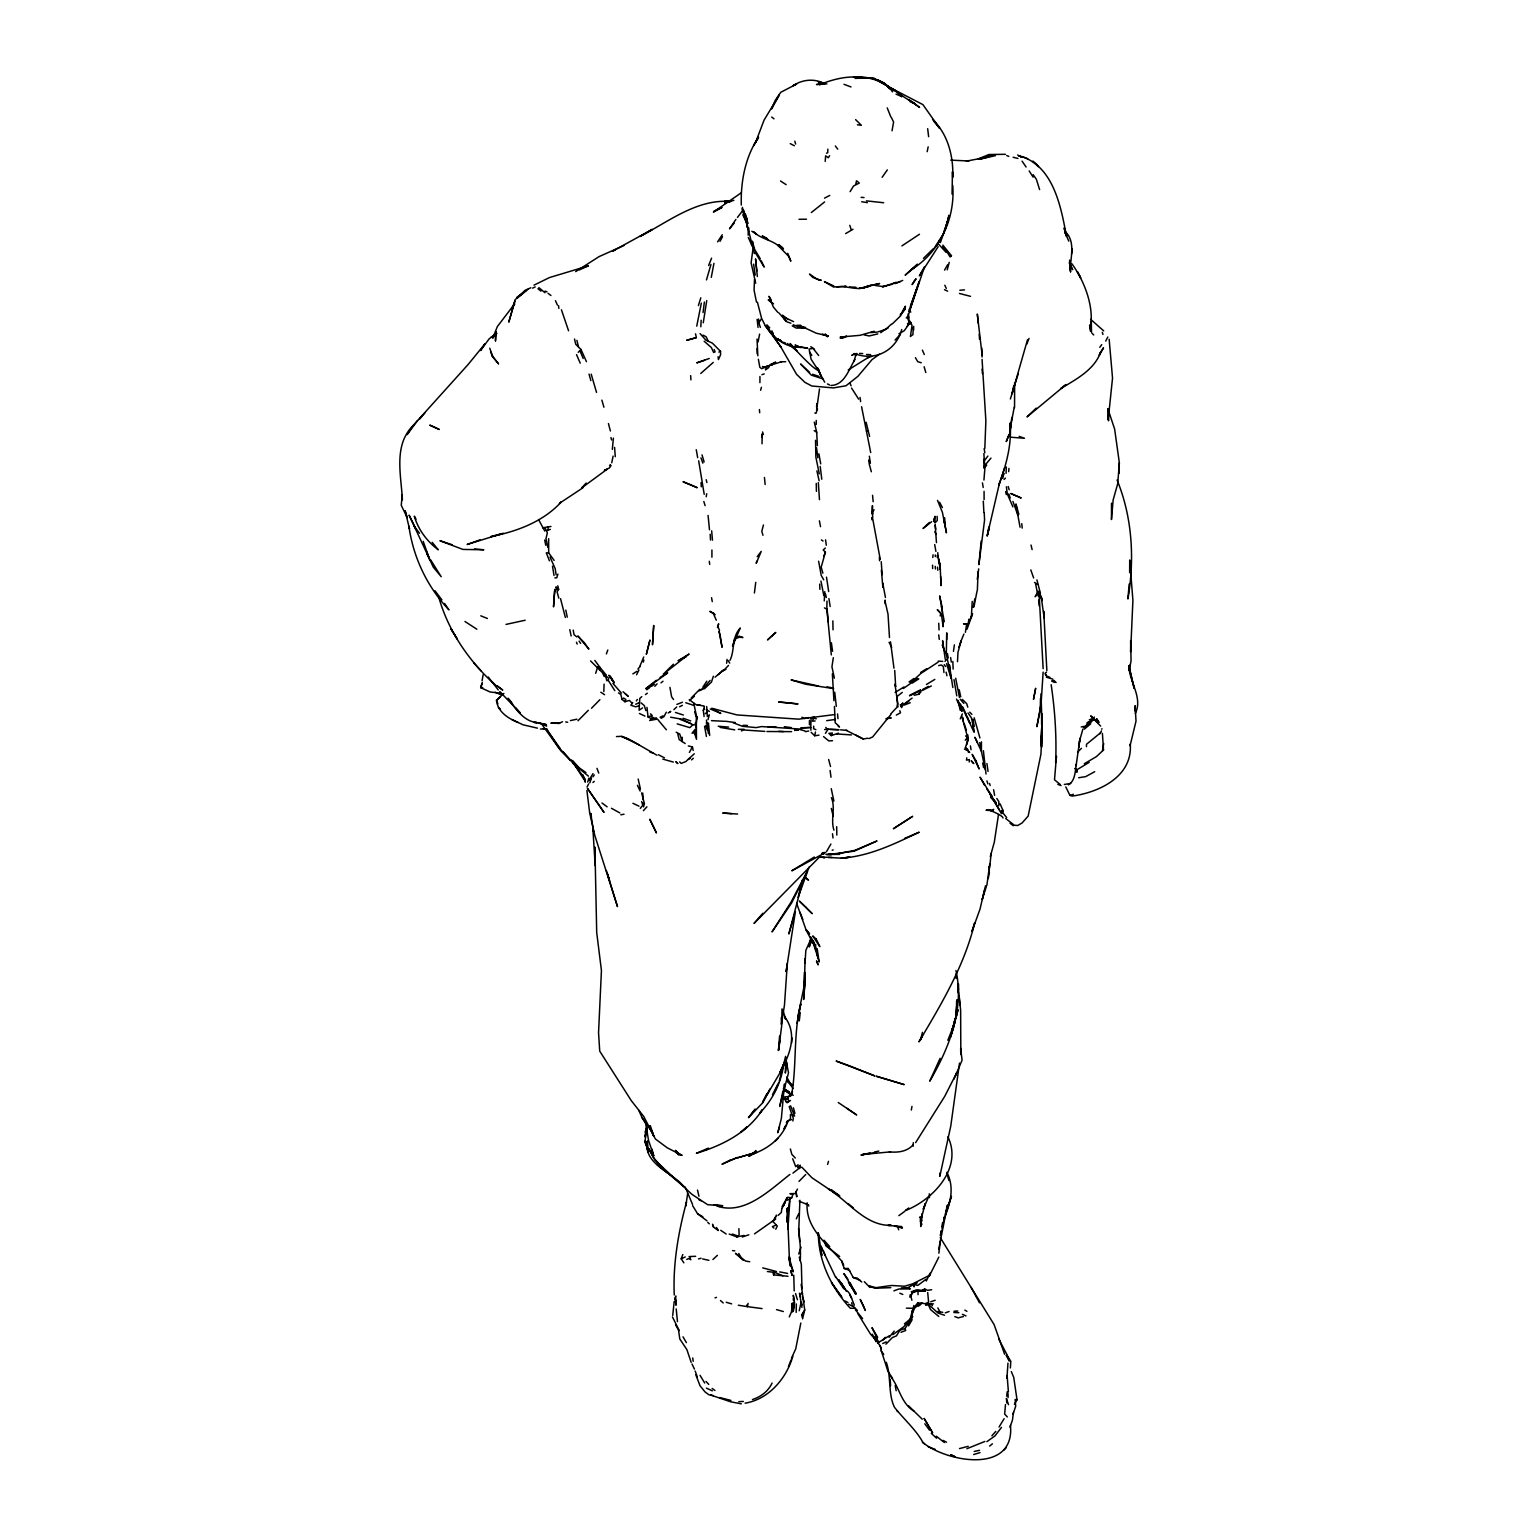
<?xml version="1.0" encoding="UTF-8"?>
<svg xmlns="http://www.w3.org/2000/svg" width="1538" height="1538" viewBox="0 0 1538 1538"><rect width="100%" height="100%" fill="white"/><g stroke="black" fill="none" stroke-linecap="round" stroke-linejoin="round"><path stroke-width="1.5" d="M746.91 219.376L745.142 213.551L747.487 226.394L741.989 208.726M881.236 561.697L882.139 574.712M746.91 218.146L746.93 227.297M1008.082 1397.6L1008.082 1393.697M703.251 322.788L706.749 300.602M779.593 1036.074L778.459 1050.435L781.65 1026.134L782.015 1008.87M809.43 724.763L809.449 720.399M1103.419 748.16L1102.4 733.395M886.292 1362.284C891.386 1376.664 887.926 1394.216 894.539 1407.385C903.998 1419.382 916.071 1429.763 923.146 1442.798C947.523 1462.33 1015.138 1474.192 1010.466 1425.245M913.63 330.151L913.668 326.344M1065.776 786.898L1069.679 794.838L1072.063 796.107C1099.228 792.378 1132.718 776.555 1130.276 744.161L1130.065 745.757L1136.005 721.168L1135.14 705.673L1134.89 710.96M818.985 735.145L814.679 735.76L815.448 732.03M946.697 639.577L946.735 632.868L946.312 654.361L950.023 671.375L949.407 664.839L952.829 687.486M986.031 774.018L983.397 750.698M989.741 863.952L986.992 884.504L982.263 899.403L984.455 890.387M695.445 732.665L692.023 733.203L695.311 729.185L694.676 733.53L696.483 739.278L696.33 717.477L694.695 711.767M672.721 1315.394L674.202 1301.475M1040.707 702.443L1040.784 698.175L1040.495 710.787L1040.476 698.406M762.021 443.771L762.194 433.831L762.079 437.446M796.184 1312.414L796.319 1303.974M613.393 438.119L612.316 449.423M641.769 696.656L639.789 698.406L639.097 710.229L642.596 707.884M748.16 235.199L748.275 228.566M614.585 447.385L615.277 456.709M827.829 149.167L827.752 152.647L826.483 153.242M645.037 1132.276L646.787 1127.181L644.941 1136.813L646.767 1129.18M805.181 958.866L805.085 962.826L805.816 950.465L811.487 937.661M913.226 1146.175L913.303 1142.676M614.816 690.677L608.221 680.296L608.74 678.412L599.916 670.222L600.051 667.53L594.841 660.436M709.479 529.764L708.076 515.422M815.871 729.666L813.621 728.762L813.679 726.167M972.612 613.604L967.037 629.157M1111.513 503.195L1111.474 519.517L1113.128 500.004L1117.742 483.643L1119.337 462.707L1114.627 429.044L1107.841 408.704M927.702 1292.574L928.625 1302.186L925.645 1303.666L917.782 1302.859L914.033 1307.492M1119.01 473.435L1119.337 462.707M1129.642 572.674L1129.719 560.005L1132.91 600.243L1130.622 651.92L1130.68 640.577L1131.045 660.763L1129.296 670.568L1129.411 667.607L1134.16 688.409L1128.777 666.012M913.764 1305.551L912.149 1315.432L910.111 1319.258L903.844 1326.717L892.886 1334.619M911.88 1300.244L910.881 1296.207C911.746 1288.44 920.704 1293.381 924.703 1289.036L927.606 1290.344L931.682 1289.728M402.245 494.871L401.245 505.291L407.186 517.556L405.128 510.635L409.493 528.88L408.916 526.169C413.203 557.41 427.295 586.958 448.942 609.855L444.578 603.473M787.321 1208.426L787.187 1211.963L787.533 1208.061M1107.783 337.033L1105.726 341.09M984.82 448.5L985.877 420.931L982.071 359.392M748.679 231.777L748.833 227.97M952.733 185.444C955.309 218.569 939.833 252.136 911.227 269.765L916.975 265.267L905.151 275.167L917.321 264.132M969.228 761.944L969.325 759.58L966.479 760.157L966.787 757.83M483.201 674.528L482.067 680.7M832.865 620.891L833.019 629.83M978.706 568.868L977.264 579.307M830.904 844.054L826.502 851.61M977.38 589.938L978.072 571.732M700.828 326.767L701.155 320.231M813.986 716.708L812.487 721.187L815.14 720.938M790.013 1198.544L787.898 1229.016L787.879 1222.556L789.494 1261.179L789.436 1256.7L790.474 1266.255L789.205 1257.7L793.108 1271.292M1065.007 231.334C1076.004 241.658 1070.39 257.192 1070.256 270.092L1069.66 260.345L1070.563 271.822L1069.66 260.345M1007.967 1363.149L1006.929 1378.298L1007.14 1375.664L1008.409 1392.063M1071.659 253.77L1071.948 248.56M1129.142 584.132L1127.931 598.974C1134.64 559.044 1132.487 517.806 1117.088 480.01M708.441 733.626L706.403 720.072M1043.129 672.125L1040.899 706.769L1036.881 726.686L1040.63 706.019M983.936 480.048L984.993 466.956M810.853 940.237L810.641 943.313L810.776 938.18L809.296 946.966L811.468 939.795M1046.859 670.645L1043.744 611.528M815.544 440.31L815.871 457.151L819.273 473.819M753.293 246.657L751.102 262.883L755.677 283.184M791.57 1311.703L792.147 1303.282L791.762 1311.241L789.282 1316.913M940.045 1173.013L939.814 1176.339L950.753 1126.162L959.501 1063.143M642.749 793.108L643.211 799.625M907.266 326.364L908.881 322.096L907.555 316.501L906.247 318.039M917.84 1290.709L925.453 1291.113L917.955 1289.786L918.051 1294.65M656.476 717.9L650.978 718.496L648.036 716.958L646.979 707.403M782.938 1010.312L785.745 1019.386L784.688 1016.849C797.972 1034.247 789.705 1055.203 780.151 1071.986L784.361 1062.547L779.977 1072.87L762.54 1102.438L766.789 1093.749M805.085 958.847L804.259 989.453L804.605 972.035L804.509 982.744L805.047 976.322M825.214 161.394L825.637 155.838L828.348 157.76L829.578 155.722M889.079 1337.368L894.232 1331.12M991.183 853.417L989.549 868.124M952.06 194.096L952.464 171.756L952.695 177.351C953.695 156.761 947.889 133.864 932.547 119.503M791.647 1042.879L792.032 1037.881M822.349 854.224L822.465 852.725L825.579 852.513M793.762 1275.156L794.204 1290.94M1008.678 471.666L1008.947 468.398M793.243 1302.648L793.416 1310.645L794.454 1302.225L793.262 1295.284L794.108 1299.937M955.944 970.536C964.672 1008.928 949.004 1048.339 929.721 1081.195L940.122 1058.317M1011.812 417.432L1009.562 436.292L1010.101 423.027C1012.042 444.52 1006.006 465.63 998.7 485.604L1004.468 468.321M554.141 560.409L548.682 552.93L548.643 538.665M1006.852 1402.944L1006.39 1398.407L1008.505 1404.694M816.543 407.089L816.889 403.59M972.208 601.396L971.285 618.276M695.676 727.378L696.925 718.092L693.676 702.885M833.942 830.136C830.366 819.504 835.826 808.411 831.443 797.684M759.945 376.502L759.926 382.616M797.088 1023.193L800.817 1003.93C793.243 1033.036 796.857 1063.738 791.878 1093.191M814.294 422.143L816.697 432.236L817.37 445.616M805.201 974.188L803.663 999.489L805.028 982.09M889.483 637.52L888.022 614.2L885.023 601.089M590.573 660.936L599.916 670.222M726.628 663.263L727.051 659.379M741.297 205.073C740.624 181.542 745.238 156.991 758.522 137.19M1082.867 729.147L1079.676 740.489L1076.119 765.655L1076.35 764.059C1075.139 770.999 1075.293 781.073 1068.333 784.88M1014.542 407.705L1014.657 382.866M781.804 1208.599L781.342 1212.463L778.055 1215.462M787.36 1208.33L786.879 1222.152L789.552 1200.947M703.058 312.579L704.366 302.082M981.129 541.126L978.899 564.638L984.589 519.882L984.185 512.654M968.171 624.505L963.576 623.755L968.171 624.505L968.825 619.237M1006.679 1396.177L1007.236 1391.717M754.408 592.957L755.754 582.364M985.243 769.654L981.417 751.332L981.455 741.874M1078.715 747.718L1079.676 740.489M1012.465 1419.978L1013.484 1412.288M941.948 1226.882L942.486 1222.825M1039.265 596.629L1043.129 668.646M707.999 719.669L709.306 714.862L707.307 716.458L706.692 706.538M1006.083 473.32L1006.313 466.994M953.464 651.362L954.387 644.845M913.264 327.325L912.899 334.65L910.419 336.495L912.015 325.422L910.746 322.442L908.881 322.096L910.957 323.191L908.324 318.712M603.819 691.619L604.088 684.141M697.118 718.688L697.368 716.862M948.388 217.704L948.119 219.607L948.773 215.301M687.621 1193.776L685.794 1206.042L686.448 1202.255C678.335 1232.38 672.875 1263.717 674.259 1295.015M611.74 462.765L613.104 456.132M802.567 1318.873L804.72 1309.934L801.163 1284.307M912.342 1310.28L911.419 1318.201L912.553 1316.797L911.765 1314.067L914.995 1307.608L921.973 1302.878L918.436 1305.935L919.897 1305.108M985.474 885.869L980.014 909.131L971.939 931.394L974.669 922.935C964.288 965.96 941.314 1004.199 918.955 1041.86L922.512 1035.574L920.512 1039.842L922.454 1032.344M1036.92 579.903L1040.419 593.38M1051.165 684.698C1054.933 710.21 1056.721 736.452 1055.645 762.464L1056.471 756.312L1054.51 779.804L1060.22 784.495M816.563 410.185L819.504 388.96M833.327 657.687L831.943 666.781L834.384 678.162M778.459 1050.435L780.054 1040.342M909.823 1297.13L910.208 1294.727M955.752 1013.58L957.501 999.623L956.348 1016.464L956.771 1000.085L956.732 1010.466L956.617 1001.065M1079.465 742.066L1080.08 738.202M973.939 606.933L977.091 590.842M706.211 496.755L706.711 493.736M1014.234 407.147L1010.082 429.506L1010.87 425.911M1102.515 750.525L1103.707 743.527M988.684 527.995L987.569 534.436L989.395 526.65L987.146 536.108L999.392 483.47M998.489 814.544L994.317 842.132L990.261 856.743M892.04 130.788L893.597 122.04L891.579 117.888M963.922 634.041L960.539 642.211M792.839 1120.991L793.32 1118.318L789.186 1106.706L790.628 1105.88L794.608 1116.03L792.378 1115.108M958.924 647.248L961.058 641.038L957.963 652.4L957.501 661.648M911.303 1110.052L911.976 1106.399M938.68 1249.394L947.504 1205.061L945.678 1212.732M954.406 1022.232L955.156 1018.329L952.945 1028.595M711.267 277.359L713.959 263.325M940.218 616.007L940.737 613.431L937.276 609.644L941.333 613.72M758.061 341.955L759.618 334.111M784.418 1084.771L781.381 1118.337L777.786 1132.737L779.458 1126.893M801.971 1317.22L802.759 1313.356M782.938 1090.98L779.728 1106.437L788.513 1072.851L786.014 1059.759M988.184 878.659L989.434 872.642M927.164 151.685L928.164 146.86M802.471 879.909L798.087 897.442L809.103 867.009M1013.773 385.577L1012.062 393.728L1027.499 339.783M1002.738 478.414L1003.833 473.223L1002.968 476.376M805.258 980.667L798.068 1015.83M940.256 1235.552L941.218 1231.131M855.839 183.868L856.531 180.792L859.3 183.06L853.532 186.002L850.091 191.654M968.286 752.14L969.671 752.428L965.383 747.699L968.286 738.528L967.806 734.876M933.047 554.795L932.797 557.448M783.88 1062.662C781.746 1081.925 773.095 1099.228 759.753 1113.128L762.271 1109.821C747.583 1132.814 721.783 1145.695 696.387 1153.289L707.98 1148.328M853.898 361.43L855.974 354.778L854.993 354.913M1129.699 666.723L1130.122 664.839M799.202 1310.741L801.087 1302.475L799.433 1293.227M748.122 1303.359L747.372 1306.627L738.355 1305.224M966.498 625.12L965.383 632.31M800.817 1323.045L795.742 1348.845L791.474 1358.189M940.679 1233.841L941.487 1230.438M643.345 662.09L643.845 660.052M966.787 744.623L968.286 738.528L965.633 735.895M947.869 219.876L945.601 228.508L948.908 216.858L943.255 234.084L934.796 247.31M696.752 326.152L701.328 303.121M824.253 600.877L824.81 591.649M785.418 1057.317L779.285 1080.983M763.444 524.996L761.81 531.321L762.963 535.262M947.581 221.741L940.41 242.523M953.695 1026.846L950.561 1037.016L958.097 1009.697L951.734 1030.768L954.598 1023.231L947.85 1040.246M912.303 1310.914L910.111 1319.258L904.44 1323.853M643.538 806.873L644.403 803.624L641.615 792.897M756.773 561.255L756.215 563.369L761.214 551.392L757.196 556.698M790.974 1360.034L788.456 1366.648M802.874 880.428L788.84 933.97L795.396 911.592L786.11 971.708L787.302 963.73L784.476 1005.025L781.4 1024.366L781.304 1017.56M713.363 676.259L711.46 682.045L704.385 688.832M947.216 269.842L949.234 262.383M824.022 557.044L821.177 567.234L822.868 573.136M946.908 1172.302C954.81 1187.874 950.215 1203.773 944.044 1218.942L944.505 1216.731L942.006 1228.747M760.599 390.268L761.425 387.307M704.077 716.497L703.308 710.441L704.423 706.576M827.617 1164.42L828.501 1161.344M595.687 673.298L597.628 667.127L600.051 667.53L606.318 675.163L603.857 675.663L602.588 672.875M643.711 657.014L639.673 666.761M1010.351 398.996L1018.387 373.349M908.074 315.848L924.473 266.824L919.378 275.86L938.161 246.638M710.96 264.44L706.48 279.916M734.433 639.981L732.511 646.229L740.239 628.023C731.492 637.366 734.991 649.997 730.012 660.321M698.406 305.601L700.809 297.834M482.278 682.43L480.663 687.64L490.064 691.965L500.984 693.273M914.226 695.253L918.84 694.234L919.359 692.619M718.65 623.832L717.496 627.504L718.573 624.159M557.909 574.135L556.737 577.807L554.891 577.884M776.44 1215.097L773.095 1221.672L777.286 1226.055L775.767 1229.227M973.227 607.375L974.804 598.859M794.454 1302.225L792.647 1311.895L794.454 1303.59M824.099 556.429L825.445 552.353L823.868 555.929M589.804 782.861L591.342 778.228L589.208 780.42M798.741 1254.008L801.029 1247.145M913.553 298.276L909.112 311.483L919.282 281.262L910.4 306.485L916.513 289.509M1013.004 1414.268L1015.695 1406.232L1015.138 1399.503L1017.022 1399.811L1013.734 1377.337L1011.312 1371.588M674.663 1299.495L675.874 1295.938M733.049 722.706L742.489 726.321L756.273 727.609L761.445 726.57L800.721 729.089L801.087 728.012M945.274 1214.462L951.445 1196.372L945.505 1213.693M999.066 1427.014L1004.103 1418.709M754.485 279.378L754.081 290.24L756.446 301.948M758.369 359.238L759.83 367.351L761.733 368.678L772.422 364.468L766.693 366.563L765.482 369.927L768.904 367.447M792.858 1356.208C786.533 1378.356 768.692 1399.388 745.084 1403.175M1000.123 803.836L1002.853 810.257L1001.642 813.66L1001.296 810.584M606.395 653.919L607.798 649.997M1009.928 1427.226L1012.312 1420.612M514.326 303.159L508.79 322.153L515.134 299.699L522.113 293.758M481.913 684.179L480.663 687.64L482.721 687.544M787.571 1200.217L791.705 1197.756L793.204 1193.623L795.242 1193.507M871.738 513.73L872.45 505.598L872.757 513.98M938.872 1253.22L940.314 1241.243M817.543 409.031L815.928 413.395L814.871 412.972M1094.325 717.054L1092.864 720.188L1087.424 722.591L1086.116 726.09L1083.463 727.705M791.301 1094.614L787.744 1097.055L788.321 1098.516L786.379 1099.093L784.553 1096.959L790.57 1096.267L792.435 1091.576M826.81 610.509L826.983 601.127M646.921 1129.2L644.845 1141.927L648.382 1150.962M1014.426 1404.29L1017.022 1399.811M514.999 301.313L512.058 308.234L514.73 303.755L497.408 326.498L492.679 338.168L495.755 334.361M1026.769 344.204L1029.037 338.398M778.497 1082.944L772.441 1094.806M708.614 265.555L711.594 258.134M967.325 625.928L972.189 614.431M624.889 701.751L625.831 699.406L623.582 698.079L622.044 699.425L624.889 701.751L629.446 700.405L632.233 703.462L630.83 705.231L635.713 706.807L639.174 705.788M960.27 718.861L962.346 713.92M751.044 1114.589L755.235 1109.109L748.448 1117.645L762.713 1102.804L769.904 1088.981M954.002 1079.138L956.828 1072.544L944.774 1096.286L915.629 1142.638M1037.842 594.399L1037.996 591.419L1039.534 591.957L1037.362 592.899L1035.132 596.725L1039.207 591.861M831.251 735.606L832.385 733.011L828.886 733.376L831.251 735.606L838.46 733.145M1135.275 713.497C1143.234 697.579 1129.084 681.93 1128.873 665.627M588.843 778.151L587.727 782.131M1089.154 762.367L1077.081 769.673L1076.081 771.941L1077.273 770.307M902.422 311.618L905.478 306.197L900.499 315.924L892.271 323.96M933.758 521.536L934.931 516.307L935.085 522.747L937.257 520.613L937.123 516.307M887.311 169.93L882.12 177.293M911.054 323.634L908.785 324.345L904.248 330.708L898.903 333.765M955.656 1075.312L962.077 1060.22L960.635 1048.109M910.881 1296.207L912.688 1292.208M938.814 1257.123L929.24 1276.194M782.88 1275.771L773.633 1274.906L774.787 1272.426L782.88 1275.771L787.994 1276.252M774.633 1091.788L777.44 1085.79M788.129 1121.067L786.476 1122.778L788.11 1120.702C782.9 1137.12 769.115 1148.232 753.255 1153.865L756.638 1152.173L748.833 1156.403L755.792 1151.078L753.793 1153.635L755.831 1150.52M796.299 1218.827L798.683 1213.809M799.952 1296.15L801.49 1292.92M767.866 1093.614L768.519 1092.249M785.418 1126.085L784.092 1128.796L785.918 1125.105M632.233 703.462L632.714 702.481M928.702 1196.545L923.223 1209.272L925.28 1203.543L920.455 1221.403L922.242 1213.732L920.762 1226.555L920.455 1217.654M935.296 556.602L935.296 554.968M636.578 674.798L638.943 670.01M901.71 329.517C895.981 350.818 874.776 361.68 854.59 353.567L852.052 355.259L854.59 353.567M782.111 1207.984L787.341 1197.506L782.054 1206.657M587.035 787.072L588.612 783.938M703.308 710.441L704.346 708.384M593.014 773.595L590.015 778.536M503.887 693.407L496.505 700.271C497.408 711.613 508.52 718.727 518.191 722.514M666.3 712.19L663.955 716.65L661.071 718.361M854.917 359.488C848.995 368.966 844.554 385.173 830.981 385.48M855.513 355.566L856.897 353.394M689.37 752.409L692.427 746.872L688.313 745.949M719.976 241.351L722.495 236.717M901.057 706.192L902.825 702.981L901.191 704.846M796.626 1196.699L796.011 1191.815L797.491 1189.105M1099.901 733.761L1101.458 730.915M775.786 1216.673L773.749 1220.345L754.504 1233.88M944.563 270.111L947.581 264.786M901.326 1287.902L908.035 1287.614L913.745 1284.441L917.878 1285.384L926.126 1279.193L926.28 1281.019L930.125 1273.137M908.593 1325.871L912.169 1319.642M1077.638 752.101L1081.464 748.314M758.465 137.574L753.62 145.61L758.349 137.343L755.754 142.015L764.078 120.099L779.208 95.087L771.615 108.89L775.344 100.22L780.766 92.299L796.742 83.994L793.089 85.686C802.663 79.265 814.929 78.227 825.099 83.956L818.293 81.802L826.867 83.936M936.546 245.869L940.679 238.986M801.548 1315.182L804.72 1309.934M912.553 1316.797L905.036 1328.505L899.884 1330.255L896.443 1335.868L892.328 1337.579L885.907 1344.193M772.095 1383.046C768.385 1391.179 760.849 1396.831 752.466 1399.542M591.515 708.249L599.897 699.694M682.814 1254.527L681.199 1258.815L683.852 1262.833M825.425 733.376L828.136 729.127L838.364 729.646M1100.439 352.606L1103.515 347.819L1099.247 355.278L1100.862 351.664C1094.518 369.908 1076.004 379.328 1060.605 388.691L1066.045 384.538L1027.038 416.913L1036.189 408.128M723.706 670.453L728.493 665.416M760.368 327.383L758.83 322.807L761.368 318.924M717.592 241.87L722.283 234.737M609.586 465.706L610.336 464.572M592.957 776.882L594.264 774.883M557.775 585.805L558.64 589.419L557.064 591.784L558.813 598.167M702.828 687.217L706.846 681.199M417.548 420.547L407.051 434.658L413.126 425.545L468.052 364.583L484.855 343.974L480.567 350.529L489.238 338.725L496.024 334.092M710.133 680.411L702.77 689.139L699.098 690.85M611.086 465.514L609.471 467.917L604.376 470.301L605.953 469.821M735.875 219.453L729.531 228.835L734.241 223.048M820.523 855.993L754.024 923.454L762.829 913.284M686.736 1259.411L690.466 1257.873M1099.785 347.338L1101.708 344.647M990.972 458.093L984.012 466.399M874.103 509.828L872.431 512.116L872.738 517.672M413.126 425.545C393.267 445.251 401.168 474.896 402.398 499.831M636.328 700.924L637.386 699.463M983.878 461.362L987.877 456.075M588.304 710.306L577.98 720.745M737.452 217.454L743.085 210.072M900.749 314.694L905.286 308.792L900.172 314.944M734.376 640.135L736.106 637.866L734.414 638.962L740.893 636.751L737.221 637.078L742.912 637.52L738.894 636.078M640.289 808.392L642.807 805.162L642.73 802.932M586.189 483.067L581.633 487.95L607.299 469.109M556.602 589.208L554.66 591.688L554.795 589.535L556.602 589.208L555.929 586.862L558.64 589.419M945.005 661.398L946.37 659.667M717.381 1255.354L712.921 1259.507M889.195 1335.83L877.602 1343.059M900.441 334.323L895.039 340.09M637.905 669.068L640.269 666.242M897.077 1410.98L897.884 1411.615M799.991 1200.332L799.222 1201.255L808.623 1205.042L806.143 1203.466L808.796 1206.003M878.102 331.843L885.6 329.459L891.386 324.172M1075.793 771.153L1077.081 769.673L1074.716 768.519M786.437 1198.909L787.802 1197.333L791.705 1197.756M882.524 1340.444L885.254 1337.349M991.895 1435.781L995.778 1431.397M421.873 416.356L419.49 419.047L424.853 413.03M890.886 714.497L872.642 736.971L868.951 738.586M679.661 761.906L681.18 763.386L685.775 761.598L694.253 753.793M643.422 810.68L646.902 806.816M918.84 694.234L921.07 691.773M700.751 373.465L713.248 362.41M654.823 686.294L657.091 683.833M965.191 740.182L967.133 738.086L967.498 741.335M852.994 229.258L845.631 233.603M1004.083 479.491L1005.391 478.107M912.668 1292.804L914.13 1291.247L914.802 1292.074M983.936 468.206L986.723 465.226M786.476 1122.778L790.513 1118.626L790.417 1114.454M798.991 1181.395L805.701 1174.532M1003.891 1450.084L1006.294 1447.623M578.211 352.337L581.018 349.549L575.712 344.204L574.52 339.033M1081.233 726.936L1086.116 726.09L1092.864 720.188L1092.326 718.592L1089.308 719.842L1092.864 720.188M775.037 1141.35L778.247 1138.158M916.859 1305.378L921.55 1303.359M933.624 248.425L923.434 258.365M789.936 1174.417C769.75 1190.104 744.776 1215.116 717.458 1206.215M673.913 709.633L676.72 706.961M929.413 522.439L923.031 528.514L931.663 521.728M691.562 759.907L693.311 758.234M695.061 724.898L692.946 724.763L689.889 727.647L677.181 723.879M1100.631 732.742L1086.943 743.911M890.81 713.824L896.827 707.422L897.731 703.385L895.001 684.237L895.674 686.64L894.712 670.414M1103.784 749.717L1096.421 756.619L1084.328 763.732M691.196 698.041L699.713 689.37M705.288 713.709L706.692 712.421M689.466 700.751L694.388 696.214M673.433 664.205L663.243 674.259L689.082 654.015L678.2 660.725M912.149 681.43L920.897 673.433L938.161 662.128M825.329 548.047L823.195 549.989L825.368 552.065M811.353 212.532L824.579 201.959M500.235 696.925L496.505 700.271L497.908 703.846M656.322 680.296L645.71 688.736L667.703 672.933L660.052 677.431M715.055 677.162L723.917 669.703L718.092 674.721M592.918 782.496L594.245 781.362M792.935 1173.129L797.838 1169.303M1084.328 729.166L1090.692 723.84M989.645 1446.105L992.395 1443.817M649.286 687.524L646.652 689.716L651.535 685.833M1001.488 1427.399L994.951 1435.915L986.877 1441.664M660.994 682.891L663.013 681.238M991.337 811.41L993.702 809.296M913.034 1144.964C906.997 1151.654 897.865 1152.731 889.387 1151.885L890.502 1151.866L862.549 1154.48L875.526 1152.712M926.453 684.487L934.816 679.392M1046.513 672.164L1045.052 673.336L1045.59 674.874M903.383 688.486L917.648 678.489M908.67 1207.984L905.228 1210.656C932.97 1199.89 963.038 1168.13 947.908 1136.851M645.479 694.58L647.325 693.196M912.111 698.098L903.037 704.885L901.633 707.576L900.326 704.692M928.51 1276.002L930.413 1274.579M582.94 487.757L559.351 503.407L561.274 501.984C542.876 521.882 517.018 531.437 491.007 536.589L500.696 533.994M880.678 332.689L885.061 329.478M902.287 692.388L896.692 696.791L898 706.922M906.209 703.02L908.977 700.982M929.413 1275.387L912.63 1283.884L904.479 1286.229L891.406 1285.48L875.91 1287.671L870.104 1286.133M898.846 1215.654L904.594 1211.463M771.845 364.602L775.306 362.084M895.116 692.446L903.979 686.948M526.034 290.701L517.056 297.276L522.016 293.931M772.191 1221.556L775.748 1219.019M841.728 338.341L846.631 336.207L840.19 338.072L845.496 337.149L840.267 337.072L860.126 335.303L874.238 331.266M909.093 681.911L913.976 678.469M651.516 686.256L654.496 684.237M785.61 1101.227L787.052 1102.611L790.494 1100.497M910.227 682.449L914.822 679.373M919.474 234.257L901.902 245.888M533.994 285.145L549.508 277.551L588.4 265.843L579.345 269.881M705.615 1150.174L708.499 1148.29M812.429 717.323L811.372 718.015L816.313 718.746M912.361 682.987L918.801 678.892M632.849 673.894L636.905 671.337M920.666 672.471L926.626 668.722M491.007 337.245L496.928 333.535M879.505 354.201L872.065 359.565L857.916 376.329L845.996 385.769L833.365 387.922L811.833 386L804.893 382.347L796.569 374.311L780.381 346.204L765.29 325.672L761.637 318.462L757.427 302.217M741.239 192.827L713.421 212.052L721.707 207.707M703.404 688.39L700.386 689.831M668.184 712.998L670.76 711.402L669.588 712.132M814.333 857.051L791.801 870.796L824.195 853.225M527.88 289.394L517.479 297.814L524.977 290.355L530.86 287.76M575.673 271.611L598.993 256.654L624.024 245.484M848.226 369.966L868.874 357.104L867.355 357.758L871.738 356.451M921.262 1290.959L924.703 1289.036M542.645 527.803L550.95 526.477M688.274 759.407L690.216 758.33M1006.39 486.815L1007.332 493.967L1006.275 494.563L1005.698 491.545M896.308 715.093L900.499 712.805L899.826 710.671M1094.691 771.692L1085.674 776.632L1078.676 777.747M917.225 1282.903L913.822 1284.711L914.13 1286.845L913.745 1284.441M678.354 660.648L686.313 656.438L683.737 657.783M922.781 689.389L928.433 686.39M900.364 281.665L894.828 283.569L902.71 280.435M978.226 158.875L988.934 154.531L1005.41 154.3M1051.857 680.853L1053.934 680.354L1056.087 682.564M984.878 1441.452L966.902 1448.7M824.541 198.133L829.751 195.422M679.604 706.749L682.353 705.346M615.335 249.829L612.432 251.29L652.266 229.354L640.019 236.487C668.203 221.876 697.521 198.364 730.896 201.593M909.804 695.234L920.531 689.851M875.295 285.491L883.37 286.626L896.346 282.338L893.367 283.473M660.11 717.285L662.974 715.862M922.185 690.543L931.336 685.967M728.628 1160.921L721.995 1164.228L737.471 1157.48L728.628 1160.921L729.877 1160.325M882.985 330.516L888.099 327.978M721.649 671.472L725.936 669.357M718.88 352.106L720.515 351.337L720.611 354.701L718.419 359.546L718.092 356.739M909.516 695.849L920.839 690.389M713.843 211.264L721.86 207.457M882.735 1343.501L886.176 1341.905M532.59 288.125L535.186 286.933M681.199 1258.815L685.237 1256.969M800.721 729.089L803.682 727.762M1070.256 795.607L1073.37 794.242M558.313 723.591L562.485 721.764M741.393 730.915L743.604 729.954L764.828 731.396M635.636 704.25L638.924 702.828M904.613 838.402L919.166 832.212C894.405 843.92 869.066 856.435 841.209 858.146L849.668 857.127L842.247 858.204L828.444 857.454M480.164 539.8L467.129 544.49L503.311 533.225M877.814 333.881L869.201 335.957L864.125 334.899M648.036 716.958L650.382 716.016L653.419 717.669L649.69 720.495L657.399 719.053L666.377 729.8M775.94 1225.228L772.384 1226.613L773.922 1228.093M904.306 705.058L910.246 702.731M676.874 704.385L682.43 702.251M787.014 1121.26L791.512 1119.549M864.202 287.779L870.835 285.28M770.673 364.275L775.69 362.391M900.999 1332.273L905.671 1330.524L905.036 1328.505M893.886 1290.863L898.807 1289.017L910.323 1288.902L908.035 1287.614M715.016 1297.88L716.458 1297.361M545.106 528.053L546.413 530.668L550.354 529.36M911.246 1291.766L916.725 1289.786M945.274 1312.856L949.081 1311.51M709.249 358.489L696.772 362.872L704.577 360.296M798.76 1168.688L799.856 1168.303M761.906 374.695L764.194 373.926M930.74 1301.763L935.2 1300.264M742.335 1236.994L748.871 1234.783M729.185 1234.072L736.779 1236.86L738.586 1236.283L732.28 1234.053M982.359 158.433L992.471 155.203L979.706 159.221L995.471 155.626M959.481 1448.585L968.209 1446.316M973.631 1454.544L980.014 1452.622M832.173 850.206L833.173 849.918M608.221 680.296L606.818 680.719L605.991 677.374L603.857 675.663M886.119 286.087L882.331 286.683L892.598 284.203M870.7 452.576L866.471 431.255L868.201 430.775L866.163 422.335M733.857 200.325L724.744 202.901L729.992 201.497M836.999 286.991C846.611 285.011 856.608 291.336 866.182 286.818M696.349 337.629L686.755 340.283L696.349 337.629L695.541 333.842M988.588 809.622L986.069 810.276L992.894 810.622C981.667 807.661 1002.603 814.409 1003.007 817.985M698.483 1258.93L701.078 1258.257M762.464 366.505L763.848 367.255L781.708 361.699L780.497 361.757L785.668 361.738M963.365 1316.547L958.193 1317.874L954.81 1316.605M826.675 720.668L835.365 719.438M763.848 367.255L766.693 366.563M525.131 620.237L506.04 624.409M870.124 1152.904L860.953 1155.115L867.182 1153.846M859.223 288.452L879.621 283.53L866.644 286.299M808.565 717.535L804.643 718.477L801.856 717.227M925.665 1305.301L928.664 1304.609L938.103 1313.068L944.524 1315.24M805.412 731.704L808.719 730.973M570.425 720.611L576.904 719.188M670.606 717.208L681.545 719.15L692.946 724.763M938.661 665.589L941.391 664.993L943.352 666.588L943.928 672.529M736.779 1236.86L744.065 1235.456M974.246 1451.449L979.533 1450.315M874.468 1152L878.794 1151.097M1070.698 783.38L1064.334 784.476M887.08 718.208L890.502 717.554M859.319 288.433L868.682 286.722M1087.424 722.591L1091.115 721.918M985.32 157.491L988.569 156.895L966.306 161.144L968.94 161.009L950.734 160.125M620.794 814.794L624.024 814.217M845.977 730.223L863.26 738.99L867.836 738.221M925.376 1303.955L933.412 1303.878M794.627 730.473L798.299 729.896M727.032 201.747L729.896 201.305L724.648 201.286L728.82 201.497M885.85 718.804L891.29 717.977M695.637 1256.296L689.043 1256.584M824.618 729.57L828.136 729.127M834.653 854.282L854.936 850.322L877.006 840.959L854.09 851.206L827.002 854.782M844.227 286.51L846.15 286.279L833.5 287.01L824.387 281.608L833.769 285.953M794.665 730.242L798.645 729.877M1010.216 437.177L1024.5 438.292L1019.136 436.35M959.847 290.24L964.499 289.894M851.418 734.914L837.018 733.972M870.643 332.573L877.064 332.112M953.983 1311.241L957.713 1310.972M832.519 740.701L828.809 740.932L823.561 736.606M803.028 727.897L810.757 727.474L811.103 717.958M834.519 714.593L798.626 719.15L737.029 714.939L711.729 708.249M738.836 1401.656L743.335 1401.445M823.061 84.225L816.505 84.513L823.484 83.533L819.504 84.686C833.192 79.188 848.188 75.266 863.01 77.746L853.494 76.938C867.47 76.823 884.619 78.323 892.425 91.857M616.488 736.567L621.563 736.337M714.42 1205.177L707.672 1204.696L692.004 1194.411L654.957 1160.229L648.863 1148.675L653.4 1157.499L662.705 1168.13M832.116 857.416L822.003 857.147M801.183 327.421L805.22 327.267M890.848 1287.652L874.872 1288.248L869.143 1286.056M801.144 727.762L810.757 727.474L810.911 730.166M793.204 1193.623L789.936 1193.699L791.993 1193.738M842.17 1262.794L844.266 1268.504L848.495 1268.427M791.589 731.646L766.962 731.511M912.457 1308.3L906.382 1308.146M798.991 219.3L806.489 219.203M558.063 723.129L550.892 723.206L559.64 723.321M738.298 729.339L744.104 729.281M540.453 729.012L545.971 728.954M925.645 1303.666L931.067 1303.743L932.393 1305.704M828.348 854.397L839.729 854.301L825.887 854.321M796.799 325.268L800.76 325.287M854.897 1308.261L850.245 1308.223C831.078 1287.268 818.562 1261.545 818.254 1232.784M676.201 732.203L679.738 734.068L682.238 741.566L685.179 743.527M1046.398 677.239L1052.799 679.123M768.02 726.743L776.094 726.936M743.181 725.321L747.41 725.436M953.868 1312.51L958.847 1312.683M830.059 729.473L839.017 729.8M849.553 286.952L855.993 287.26M866.548 354.49L870.604 354.663M711.498 720.649L725.167 721.322M778.709 731.319L783.496 731.569M548.682 552.93L546.298 552.815L549.451 560.851M859.569 353.413L862.741 353.586M511.943 719.553L522.978 724.783L537.454 728.147M938.257 661.109L942.736 661.398M737.606 814.044L722.745 813.044L731.684 813.679M861.107 197.345L864.029 197.556M901.845 1226.593L887.887 1225.382L891.252 1225.344C865.452 1226.17 848.553 1201.389 828.463 1189.009L830.847 1190.47L811.833 1177.685L801.894 1167.227L799.337 1167.477L800.26 1165.227L797.78 1167.784L798.011 1164.785L795.742 1166.669L792.685 1158.768M706.23 722.975L708.46 723.148L709.672 735.433M718.227 726.244L728.628 727.109M823.522 857.57L824.733 857.666L818.697 856.82M840.536 729.839L847.092 730.396M474.492 548.912L483.816 549.777L462.938 549.431L439.926 540.722L452.153 544.74M826.944 686.832L831.75 687.755M866.413 200.863L883.639 202.747M787.591 1273.426L779.708 1271.907M732.549 1250.605L734.779 1250.855M741.335 1403.848L730.608 1401.791L710.96 1395.139M720.111 727.397L734.703 729.858M767.404 1271.542L774.787 1272.426L773.133 1273.464L773.633 1274.906M937.622 1311.491L942.775 1312.318M857.397 124.77L861.376 125.289L855.609 119.637M833.634 688.659L805.624 684.218L791.09 679.911L818.293 685.986M784.342 726.705L791.147 727.589M725.936 721.284L735.26 722.572M844.266 1268.504L849.207 1270.215L853.244 1277.501L857.127 1278.059L861.741 1282M776.517 1271.542L762.733 1267.87M762.06 1308.588L747.372 1306.627L746.853 1304.955M543.241 728.608L547.451 729.243M861.703 201.747L867.413 202.651M700.597 705.384L697.502 704.885L704.058 706.019M749.717 1261.737L745.642 1261.083L735.472 1253.316L743.2 1260.256M819.158 83.917L821.042 84.244M565.715 721.918L567.676 722.264M713.324 1395.581L708.845 1394.755L705.058 1391.948L700.04 1385.776L695.81 1374.799M786.379 1099.093L784.188 1098.67L787.052 1102.611M799.452 326.863L805.758 328.094L796.242 328.075L792.243 325.845M803.509 347.377L807.642 348.203L795.55 346.588L802.278 347.223C786.86 348.415 772.787 338.956 766.847 324.922L769.711 327.767M597.628 667.127L599.993 667.607M894.539 1226.151L902.46 1227.939L895.404 1225.94M716.727 1205.638L719.88 1206.446L715.497 1205.061L722.783 1205.754L713.843 1205.158M702.655 1258.949L708.883 1260.314M959.462 293.47L970.516 296.334M822.772 378.809L811.353 375.157L800.606 364.006L809.584 372.273M1013.119 157.241L1017.925 158.452M821.869 853.59L823.81 854.071M719.707 1397.542L730.935 1400.426M1064.277 229.047L1066.622 235.968L1064.258 227.759L1066.411 236.179C1060.932 205.9 1053.011 164.566 1018.656 155.665L1021.751 157.241L1017.618 154.953M673.317 762.06L662.782 759.099M781.823 341.974L785.418 342.955M800.144 729.608L804.874 730.896M690.85 723.533L680.296 719.419M843.997 84.302L850.995 86.955M776.517 1309.607L783.342 1311.549M622.159 736.587L639.001 744.815M726.244 1302.282L731.627 1303.878M649.882 752.101L653.016 753.062M720.515 351.337L712.402 343.147L705.865 340.148L700.098 333.611M701.155 1200.851L698.771 1199.563M683.353 715.016L675.451 712.459M790.859 323.191L787.052 321.942L778.862 312.906M685.775 702.751L693.273 705.231M1034.536 582.441L1037.708 584.402M812.641 374.272L818.985 376.426M712.517 1224.229L713.594 1227.17L718.323 1230.535L716.439 1227.497M683.064 718.265L690.735 720.938M928.356 1446.893L935.046 1449.238M910.246 101.835L914.533 103.373L908.497 99.605L910.9 101.22C893.328 91.453 877.391 73.632 855.051 78.361L873.584 77.938L885.446 85.071M965.999 1315.913L962.365 1314.336M664.474 757.85L658.379 754.716M628.85 739.047L621.679 736.452L631.426 740.528L656.88 755.216M896.039 94.126L901.883 96.625L899.192 93.76L901.479 96.606M783.573 316.924L793.57 321.634M1022.039 156.588L1027.73 158.741M1006.717 155.549L1008.813 156.376M545.086 291.105L547.009 291.855M1057.798 784.322L1061.066 785.591M827.156 335.976L822.369 334.265L828.386 335.976L816.294 333.208L800.029 325.633M480.779 615.815L487.373 618.487M795.511 345.377L800.74 347.511L795.069 344.973M1046.59 675.989L1049.839 677.297M899.807 1293.208L902.806 1294.438M585.363 779.42L575.289 765.578L577.98 768.539L558.179 746.814L546.759 729.473L560.313 748.737M710.229 708.98L720.841 713.459L713.747 709.364M853.244 1277.501L860.396 1280.5M793.262 324.749L798.472 326.979M495.159 692.254L500.638 694.638M619.833 812.929L611.47 808.277M863.26 738.99L855.628 734.972M706.423 1388.141L712.363 1390.852M1052.107 681.315L1054.472 682.43M639.424 713.497L644.941 716.093M632.925 803.297L638.981 806.162M964.441 749.064L968.075 750.794M944.486 289.682L947.619 291.182M921.281 362.757L917.782 361.718L915.418 357.681M780.074 340.263L777.44 338.956L781.323 340.955L777.901 339.11M885.119 83.648L877.66 79.938M538.896 287.625L544.971 292.739M827.482 383.923L829.597 384.981M702.847 1216.808L697.579 1213.751L692.638 1205.677M790.263 143.649L794.358 145.764M845.15 1301.033L847.976 1302.494M886.945 85.955L922.915 104.622L939.603 128.25L933.989 121.54M943.102 1440.414L946.524 1442.202M848.611 1304.224L852.379 1306.204M767.385 238.698L762.31 235.948L766.135 238.486M703.058 335.111L706.23 336.86L708.038 340.802M818.677 369.966C815.428 373.503 773.922 325.806 796.934 350.818L787.225 343.435M689.639 1259.064L690.908 1259.757M537.916 288.74L540.895 291.124M783.515 1088.789L789.34 1092.057L783.573 1088.673M964.845 1310.126L966.921 1311.299M824.426 607.875L827.194 609.471L828.136 621.852M713.978 613.681L709.883 611.336L715.151 614.719M498.37 707.788L500.273 708.883M585.94 772.557L573.309 763.732L588.439 776.152M751.813 231.258L756.6 234.064L753.332 231.7C760.81 239.063 772.191 239.793 779.939 247.003L777.536 244.965L788.744 256.423L790.82 261.152L787.744 253.328M706.269 709.595L709.422 711.46M853.129 1207.676L847.957 1203.466M814.679 735.76L811.141 732.299M787.667 1081.887L792.897 1085.078M838.518 1195.295L833.096 1191.969L839.767 1195.987L831.212 1189.547M907.478 323.538L908.785 324.345M839.652 1256.431L825.925 1245.915L824.003 1240.205L829.674 1246.587M936.296 1436.223L944.447 1442.548M814.16 430.602L816.697 432.236M780.497 180.984L786.129 184.656M464.976 621.506L476.857 629.215M600.839 692.235L604.569 694.715M838.248 1102.515L856.685 1114.954L846.9 1108.34M783.573 1088.846L793.204 1095.364M720.726 1230.304L726.186 1234.034M888.022 87.32L893.194 90.857L887.349 86.07M694.618 703.635L696.829 705.135M835.326 145.995L837.749 149.167M965.383 747.699L967.883 749.448M618.507 692.869L620.833 694.484L622.044 699.425M821.427 539.896L823.041 541.049M697.579 1213.751L706.999 1220.845M810.757 346.665L814.544 349.395M838.191 726.205L839.498 727.166M712.152 1388.449L714.939 1390.487M601.973 802.99L607.126 806.816M548.066 293.354L550.931 295.488M773.537 303.813L768.231 299.833L771.249 302.198M1010.062 823.291L1013.273 825.714M782.823 247.906L779.266 245.157L783.496 249.098M783.438 1089.077L790.647 1094.614L783.688 1089.25M922.377 1442.144L924.588 1443.874M771.711 117.042L773.999 118.83M576.827 636.905L574.078 634.733L573.193 630.119M543.818 723.706L546.663 725.974L538.281 722.668L546.144 724.571L534.186 722.399L536.993 722.514C524.189 721.707 515.653 709.018 509.001 699.386M689.274 699.559L694.292 703.558M648.402 1152.25L646.633 1145.675L648.402 1152.25L647.383 1140.946C642.769 1163.901 672.394 1172.379 683.891 1186.548L668.953 1174.148M782.554 315.136L788.071 319.596M656.822 1164.362L667.742 1173.206M804.816 877.102L808.488 880.121L805.662 877.717M784.553 319.346L782.477 316.136L785.918 321.404M938.776 1316.451L930.605 1309.665L927.856 1303.551M641.115 702.904L644.326 705.634L645.864 710.614M838.844 725.974L835.211 722.822L834.442 706.442M938.699 244.254L946.158 252.463M720.476 1300.552L723.225 1302.955M621.448 693.119L612.931 683.43M1090.577 319.27L1103.707 330.901M765.597 237.563L768.058 239.755M625.312 693.792L628.331 696.464L623.063 691.735M1091.192 716.324L1100.631 726.09M908.324 1405.597L922.242 1419.209M707.749 1222.402L709.306 1223.825M931.278 1433.358L936.584 1438.203M1090.711 715.785L1098.363 722.764M779.016 244.869L781.958 247.637M695.118 723.225L696.195 724.244M995.586 801.875L990.587 797.126L996.259 803.221L989.665 793.57L1001.084 813.102M881.024 1349.883L887.849 1371.127L892.559 1378.298M962.327 699.425L966.671 703.616L967.787 707.153M913.899 1411.096C900.922 1403.214 899.422 1387.18 890.521 1376.318M1091.903 333.15L1093.749 334.957M824.926 334.188L827.598 336.784L825.483 334.227M438.561 596.513C448.212 631.138 469.128 661.398 495.621 685.352L491.891 681.469M499.754 691.542L520.113 712.805L515.403 707.518M969.728 712.171L971.881 714.343M1005.717 818.524L1014.369 825.252L1017.772 825.483L1022.116 822.945L1028.153 816.101L1040.918 754.312L1042.206 729.973L1040.976 693.792M650.478 713.786L652.247 715.554M857.339 1310.414L852.571 1305.57M864.298 1281.692L869.931 1287.46M885.907 84.686L889.349 88.243L887.926 86.263M847.669 1268.831L850.149 1271.445M842.44 1261.929C827.867 1244.703 804.951 1227.978 807.2 1202.87M919.916 1216.962L921.435 1218.577M795.319 1158.037L791.82 1154.327L790.359 1148.963M889.272 87.935L890.425 89.166M473.915 663.128L481.221 670.972M706.019 1381.451L708.768 1384.411M1007.332 1416.94L1004.66 1414.056L1005.487 1404.559M541.587 723.937L560.87 750.852L570.617 760.368L563.254 752.044M878.313 1342.885L870.373 1333.888L857.627 1313.26M1022.059 161.144L1026.096 167.008M960.231 699.213L963.865 703.404M786.649 1079.561L793.07 1088.423M814.448 942.967L810.507 936.93L811.276 938.776M777.824 312.349L773.345 307.023L769 296.315L771.269 300.064M675.432 1150.52L680.642 1155.153L676.086 1152.577L682.103 1155.384L667.3 1147.848L655.399 1139.004L643.73 1116.453L631.291 1100.65L599.724 1051.127L598.551 1032.729L601.435 970.497L596.706 932.528L594.918 847.13L595.206 865.721L592.784 827.06L593.572 831.731L590.746 813.333L591.419 816.582M638.654 1110.148L642.23 1117.953L652.573 1132.872L651.035 1129.276L653.669 1135.986L649.286 1125.97M739.47 1256.046L741.489 1258.469L738.778 1253.489M855.282 1309.703L862.626 1318.624M1006.659 817.543L1003.122 813.198L1002.853 810.257M611.663 679.277L613.835 681.968L610.202 676.028M847.419 1290.978L849.956 1294.112M1071.813 263.709C1084.04 280.435 1093.749 305.178 1090.673 325.729L1091.307 321.48L1091.499 332.131M818.658 355.47L813.006 348.338L809.142 349.068L811.084 359.181L818.639 370.946M508.098 698.194L512.481 703.789M544.779 531.071L538.627 519.652M942.794 246.714L947.024 252.155M488.257 676.989L498.254 689.928M434.966 590.746L441.906 599.878M765.29 325.672L770.673 332.919M432.178 542.299L438.253 549.797C426.987 541.338 418.298 529.745 414.299 516.134L416.029 519.152M419.49 533.263L413.914 525.746L415.414 528.015L409.089 515.134L433.312 567.176L441.214 576.712L430.621 559.87M874.93 1336.618L878.871 1341.943M612.47 680.161L608.856 675.24L614.2 682.949M924.799 1423.765L929.51 1430.205M944.217 664.627L945.601 666.512M825.829 727.397L827.117 729.204M841.94 1297.207L831.462 1282.634L840.748 1295.784M847.919 1279.232L843.862 1273.599L856.339 1293.958L848.38 1282.096M673.548 699.521L671.606 696.791L669.934 687.332M881.197 1350.998L883.677 1354.459L882.966 1353.44M998.681 1338.944L1007.352 1355.363M748.102 223.433L743.911 212.09M809.43 351.914L811.833 355.336M1033.151 174.659L1036.324 179.196L1039.611 189.578M851.552 388.057L858.627 399.111M968.017 712.978L971.458 717.958L974.323 731.377M986.954 789.205L992.375 797.011L980.071 777.171L984.493 785.111M776.459 340.552L781.189 347.415L780.381 346.204M579.095 641.115L580.672 643.403M694.676 733.53L695.58 734.876M1004.622 1354.247L994.125 1324.622L940.237 1237.552M835.922 1277.001L843.785 1288.767M642.23 1117.953L646.171 1124.009M996.797 798.472L998.854 801.606L998.816 805.739M672.452 1316.951L679.277 1330.601M1029.153 170.891L1033.113 177.158M728.166 660.59L729.704 663.089M850.591 1285.633L849.38 1283.692L855.551 1293.977L850.11 1282.807M772.73 333.15L773.364 334.188L771.884 330.843M841.324 1282.903L845.054 1288.959M878.083 1342.828L881.312 1348.076M816.62 367.486L824.695 382.174M429.448 557.929L427.103 554.064L429.871 560.063M760.253 258.711L754.62 249.348L752.332 241.139L754.37 253.539M700.04 1375.318L704.692 1383.027M571.482 759.945L583.671 778.997M877.679 1337.329L871.988 1327.64L877.218 1338.656M849.591 1294.727L851.668 1298.283M683.026 1336.83L686.409 1342.616M937.526 500.388L942.409 512.346L946.447 532.859L943.717 518.056L945.12 526.477L944.697 517.979M783.476 316.809L784.438 318.481M835.749 1277.559L820.638 1245.895L822.311 1248.856M1006.102 1355.401L1009.312 1361.015L1007.198 1355.516L1010.812 1361.341L1010.37 1367.974M992.76 798.587L999.392 809.834M823.714 579.807L821.234 575.404L818.62 561.216M786.706 1077.042L791.532 1085.617M789.436 1261.891L793.281 1271.83M675.567 1324.776L678.508 1330.024L679.796 1338.983L686.89 1349.633L691.158 1362.303M981.417 751.332L974.881 737.24L977.495 742.681M937.815 1307.896L940.045 1311.991M704.154 341.225L711.421 347.607L713.613 352.471L715.055 351.914L714.209 349.53M909.15 309.176L910.765 312.156M1012.888 506.867L1007.332 493.967M971.17 1287.441L979.495 1302.821M939.564 502.234L942.39 507.54M648.69 1151.731L645.21 1141.042L647.902 1149.866M1069.564 263.805L1072.659 269.688L1069.275 262.979M980.61 747.776L979.764 742.546M755.273 252.597L764.213 267.074L761.252 260.806M889.06 642.269L891.675 647.363M1064.854 232.161L1068.795 241.139M1064.738 231.95L1066.507 235.391M960.327 703.808L966.806 716.689M713.055 612.835L716.285 620.179M920.185 1217.308L921.916 1220.749M872.296 1334.177L876.006 1341.732M742.796 214.82L746.18 221.818M934.777 531.764L936.084 534.455M691.985 1363.995L694.445 1369.108M637.424 785.322L640.154 791.051M692.561 1204.542L685.179 1186.952M490.545 351.952L492.948 357.085L489.757 348.222M962.75 707.076L966.249 714.555M974.112 732.357L965.518 713.997L969.94 723.206L967.133 716.42M944.813 285.241L946.293 288.452M841.728 1261.006L843.708 1265.255M979.917 737.932L974.169 717.765M814.409 944.966L812.506 940.833L818.254 958.501L816.966 954.233M748.275 237.429L752.178 246.042L751.486 244.138M555.449 300.698L557.429 305.082M956.521 699.117L962.019 711.344L958.039 700.405L960.27 710.441M1033.651 577.961L1030.787 569.906M922.396 350.145L924.3 354.528M576.539 354.624L580.23 363.199M583.19 358.469L580.46 351.991L581.018 349.549L586.459 361.661M850.053 383.347L851.11 385.827M823.138 1250.336L825.195 1255.219M796.626 903.287L806.258 930.413L815.563 947.696L815.717 950.484L815.659 944.39M546.413 530.668L547.336 532.898L545.99 538.608L547.836 547.374M1109.148 339.244L1112.532 378.06L1108.244 419.355L1108.264 410.588L1108.533 420.797L1108.167 414.702M1039.842 594.61L1042.245 600.551L1041.111 596.071L1044.129 617.911L1043.764 611.432M933.643 519.171L935.085 522.747M576.462 642.23L577.211 644.076M887.215 107.871L890.944 117.176M943.774 648.536L942.313 644.826L945.466 653.362M820.965 375.964L817.889 368.159L821.023 376.156M850.303 1294.996L854.321 1305.204M799.952 912.188L802.817 919.493M718.131 626.966L719.534 630.542M964.095 723.283L966.402 730.3M653.669 1135.986L650.324 1125.681M596.955 768.346L598.763 773.114M426.853 551.95L428.487 556.352L423.2 541.318M695.157 1371.05L697.329 1376.895M802.317 1296.688L804.201 1301.821M1008.774 493.909L1010.255 497.966M640.423 789.032L638.174 779.035M585.171 781.419L582.806 774.883L585.209 782.246M959.443 697.387L955.675 678.258M1012.927 501.407L1017.868 515.192L1020.059 527.207M700.982 457.882L702.847 463.149M712.825 1224.998L713.594 1227.17M1065.007 231.123L1066.449 235.276M946.562 663.666L951.195 678.566L950.273 673.913M569.81 629.657L571.156 636.001M849.764 225.336L851.148 229.45M890.521 641.807L893.963 668.184M762.521 431.947L763.386 434.523M1102.285 332.343L1102.977 334.438M880.005 1345.442L881.428 1349.768M561.428 309.792L568.579 330.785M820.946 581.056L823.83 595.552M897.769 1226.978L898.692 1229.823M550.027 557.083L555.199 568.599L556.122 574.789M641.673 801.606L642.807 805.162M1101.977 728.724L1101.708 729.223M703.827 501.523L705.115 505.637M607.798 875.122L617.469 906.593L594.802 835.403L589.688 813.006L586.901 790.494M986.915 780.9L987.857 783.919M606.337 870.508L609.49 880.62L607.664 874.026M1008.178 486.508L1009.197 489.776M596.533 392.421L591.207 374.176M795.55 1293.516L797.415 1299.687M560.543 598.686L565.35 617.449M702.02 454.883L704.116 461.919M946.85 1173.475L948.946 1180.55M601.858 400.13L603.934 407.205M924.127 366.794L925.818 372.542M1069.833 264.075L1070.794 267.401L1069.564 261.864L1070.064 265.286M828.674 591.534L826.502 577.154M704.577 726.282L706.403 736.452M851.629 1302.782L852.09 1304.378M1035.593 583.69L1037.362 592.899M961.711 716.093L967.267 736.01M705.827 725.34L707.115 729.877M1018.848 514.346L1015.945 503.964L1017.868 515.192M676.047 1301.379L675.163 1298.264L675.989 1305.224L675.586 1296.688M793.397 1107.783L794.935 1113.358M989.588 783.476L990.145 785.495M794.819 141.188L795.627 144.053M871.354 471.762L869.239 464.111L868.816 459.92L870.354 463.226L869.335 456.209M743.354 209.764L751.736 243.254M589.073 374.157L590.842 380.597M828.636 759.503L830.52 766.501M801.375 1302.148L802.125 1304.974M608.433 423.565L610.394 430.986M742.373 207.361L743.565 211.936M610.951 437.561L611.566 439.983M956.751 695.81L953.983 679.623M706.211 479.721L706.903 482.509M818.062 957.847L819.12 962.019L817.197 948.696M1089.692 325.729L1090.538 329.19L1089.75 325.268M868.201 430.775L869.604 436.388M677.797 734.03L679.181 739.624L682.238 741.566L682.218 737.26M831.251 788.648L833.884 801.048M941.544 614.835L943.102 626.716L943.063 619.814M1031.018 545.067L1032.113 549.585M831.327 808.43L833.173 816.101M785.495 1056.337L786.764 1064.085L785.341 1073.043L785.745 1058.24M696.253 449.711L697.675 457.69M697.502 1190.085L698.963 1196.237M908.189 313.752L909.189 318.039M1108.225 410.319L1108.975 413.549L1108.148 409.05M945.255 659.206L942.602 640.712L943.313 647.21M937.834 555.949L940.314 569.464L940.045 563.446L941.045 585.632L940.641 576.635M946.12 672.202L946.927 675.74M816.909 470.859L819.139 480.779M576.923 340.34L578.423 346.915M825.521 594.053L826.31 597.571M942.083 606.972L939.66 595.898L942.448 611.913M866.471 431.255L861.588 406.763M692.427 746.872L693.196 750.467M974.285 726.34L972.766 719.284L973.189 727.455M959.212 689.774L960.731 696.829M757.85 355.816L757.023 339.071M704.212 494.313L698.675 460.804M982.647 763.079L983.609 767.577M819.869 1246.222L821.85 1255.546L818.312 1232.976L819.081 1239.782M1046.013 674.451L1046.34 675.97M938.718 559.332L939.91 565.119L938.661 558.563M565.811 610.125L567.253 617.18M881.37 570.098L882.87 587.401L882.735 583.094L885.446 597.494M956.559 978.149L955.809 974.304L956.213 978.437M819.389 520.824L820.542 526.65M544.721 540.049L545.759 545.259M920.551 1219.153L921.627 1224.709L920.628 1218.25M796.011 1191.815L796.915 1196.526M880.236 559.351L872.7 518.671M941.41 606.356L944.313 621.698M895.193 1385.507L896.173 1390.775M547.739 526.592L548.374 530.072M554.026 575.52L552.507 566.176M993.606 789.744L994.625 795.357M818.889 453.806L820.715 463.861M984.128 448.654L984.839 452.71M947.427 653.573L948.215 658.091M743.431 210.091L744.988 218.973M711.575 597.705L712.267 601.627M934.7 544.567L935.892 551.392M801.087 1302.475L801.932 1307.338M645.441 1122.221L648.555 1140.446L653.804 1155.999L651.843 1148.886M982.436 482.855L983.205 487.469M970.42 745.93L971.036 749.737M828.924 598.59L830.155 606.51M753.601 264.151L755.216 275.071M960.635 1049.454L960.827 1054.549L960.635 1010.101L957.693 983.936L958.347 993.202M860.03 397.4L860.626 401.61M986.915 763.502L988.05 771.403M825.541 539.857L826.31 545.202M831.385 642.749L832.558 651.266M692.734 1357.958L693.196 1361.284M1089.596 325.268L1090.404 331.151M830.097 770.423L831.001 777.228M950.657 657.572L951.272 662.09M816.505 447.654L817.87 457.843M935.758 529.303L935.142 524.708L936.469 542.645M799.818 1202.062L798.76 1230.842L799.722 1241.474M757.119 319.346L758.061 327.421M709.306 561.255L709.691 564.408M982.128 355.182L977.322 314.002L978.168 323.018M927.664 128.692L928.625 136.69M938.738 634.886L939.276 639.404M820.215 466.418L821.773 479.222M832.5 833.75L833 837.979M834.73 692.235L836.307 706.307M937.507 567.138L937.815 570.252M757.35 276.513L755.562 258.884L756.773 270.899M676.201 1308.934L677.47 1321.642M558.582 305.716L558.832 308.446M1021.77 523.708L1022.193 528.072M872.565 495.294L873.161 501.696M764.444 477.472L765.136 484.508M982.051 369.101L982.474 373.676M833.942 700.751L832.366 673.836M759.407 409.55L759.695 412.722M935.219 566.33L935.45 569.002M837.556 713.978L837.96 718.631M831.327 654.919L826.867 609.125M793.262 1298.61L793.435 1300.59M711.652 530.821L712.459 540.184M1038.688 599.993L1039.15 605.837M959.231 996.259L959.943 1005.045M937.757 552.661L938.026 556.256M871.7 517.518L871.854 519.767M979.206 334.265L979.533 339.244M983.859 453.595L984.743 466.245M963.076 717.785L963.326 721.303M890.175 1379.317L890.598 1385.719M819.466 499.677L818.331 482.605M701.04 482.624L701.309 486.815M690.658 375.637L690.927 379.867M758.599 319L758.83 322.807M798.549 1228.477C799.818 1239.513 800.933 1249.798 800.26 1260.699L799.395 1257.104L801.336 1264.294L801.99 1288.633M983.282 501.138L983.878 512.346M710.191 534.263L710.498 540.049M788.321 1098.516L788.494 1101.862M938.738 623.236L939.045 629.926M819.677 584.132L819.908 589.362M1086.424 744.488L1086.501 746.68M929.279 1193.796L929.452 1197.621M952.829 661.455L953.137 669.107M983.878 459.266L984.185 467.494M738.894 1228.67L739.124 1234.822M879.39 557.102L879.525 560.736M981.763 348.011L982.071 357.027M937.257 555.449L937.315 557.487M917.782 1302.859L917.84 1304.416M932.547 565.138L932.662 568.579M816.255 483.451L816.428 491.333M784.399 1083.925L784.495 1088.5M958.52 984.012L958.616 989.703M836.672 826.675L836.826 835.038M885.119 600.07L885.177 603.819M816.236 420.432L816.294 424.373M757.061 348.568L757.138 353.721M1077.081 769.673L1077.119 772.172M984.07 491.372L984.109 499.562M711.921 550.008L711.921 557.198M1041.63 735.683L1041.572 747.122L1041.63 735.683M1041.649 713.651L1041.687 724.936L1041.649 713.651M1041.764 726.84L1040.938 744.68L1041.764 726.84M495.909 331.593L495.486 340.859L495.909 331.593M554.103 597.571L553.526 606.876L554.795 589.535L554.103 597.571M653.708 625.562L652.496 644.595L653.708 625.562M799.76 1012.408L799.279 1020.636L799.76 1012.408M649.901 640.25L646.383 654.169L649.901 640.25M1035.632 688.428L1033.517 699.271L1035.632 688.428M785.053 1202.351L783.015 1206.638L784.976 1202.255M1009.063 434.677L1006.313 441.464L1009.063 434.677M807.181 871.565L791.666 902.844L772.038 931.893L791.224 901.826L807.181 871.565M587.535 788.533L603.876 812.179L587.535 788.533M914.418 280.935L912.092 284.645L916.052 278.782L914.418 280.935M746.814 1127.008L740.932 1132.237L746.814 1127.008M771.98 635.79L767.52 639.943L775.806 632.406L771.98 635.79M951.464 255.712L950.1 256.961L942.852 245.138L951.464 255.712M1040.399 595.129L1038.458 596.513L1037.996 591.419L1040.361 594.091L1038.438 595.36L1040.399 595.129M897.423 826.06L893.405 828.751L912.668 816.332L897.423 826.06M740.451 1156.96L737.721 1157.768L753.466 1153.192L740.451 1156.96M786.552 702.693L778.613 702.001L798.03 703.943L786.552 702.693M831.347 854.551L828.54 854.282L831.347 854.551M904.017 1084.559L876.468 1076.292L904.017 1084.559M818.735 279.647L812.641 277.359L809.507 274.052L817.062 279.243L821.215 280.262L818.735 279.647M849.226 1065.699L836.134 1061.066L874.891 1075.946L849.226 1065.699M1020.944 497.908L1010.927 493.563L1020.944 497.908M690.831 484.874L683.026 481.74L697.195 487.7L690.831 484.874M954.694 1456.544L950.657 1454.679L954.694 1456.544M435.446 427.66L429.756 425.142L439.272 429.467L435.446 427.66M894.962 90.358L890.079 87.57L898.461 92.799L894.962 90.358M916.11 104.795L911.534 101.623L919.551 107.429L916.11 104.795M502.618 689.985L496.774 685.64L502.618 689.985M816.294 939.199L812.756 935.969L819.831 946.639L816.294 939.199M1036.227 164.297L1032.786 161.163L1038.458 166.662L1036.227 164.297M677.72 763.463L676.028 761.848L677.72 763.463M805.797 907.189L799.356 901.057L812.16 913.649L805.797 907.189M578.634 767.424L572.463 760.752L578.634 767.424M584.229 642.615L577.807 635.982L588.881 649.113L584.229 642.615M777.305 341.609L772.73 334.823L777.305 341.609M498.447 363.756L492.391 356.239L498.447 363.756M973.631 763.463L971.343 760.887L973.631 763.463M809.507 933.951L806.297 929.875L809.507 933.951M842.305 1285.037L838.671 1279.789L846.554 1291.266L842.305 1285.037M678.412 1154.711L675.682 1150.501L678.412 1154.711M1098.44 721.61L1096.613 718.746L1098.939 722.533L1098.44 721.61M457.055 638.712L450.922 628.85L457.055 638.712M976.072 760.926L972.17 754.331L979.129 768.942L976.072 760.926M932.566 1432.743L924.203 1418.536L932.566 1432.743M1079.522 275.648L1077.407 271.707L1080.656 277.974L1079.522 275.648M863.395 1305.82L860.223 1299.418L865.336 1310.472L863.395 1305.82M653.631 827.098L649.786 819.235L656.438 832.962L653.631 827.098M818.081 964.672L816.563 961.154L818.081 964.672M792.089 1275.463L790.84 1270.619L792.089 1275.463M720.034 634.675L719.034 631.33L722.053 647.306L720.034 634.675M989.011 872.815L988.934 866.644L989.011 872.815"/></g></svg>
